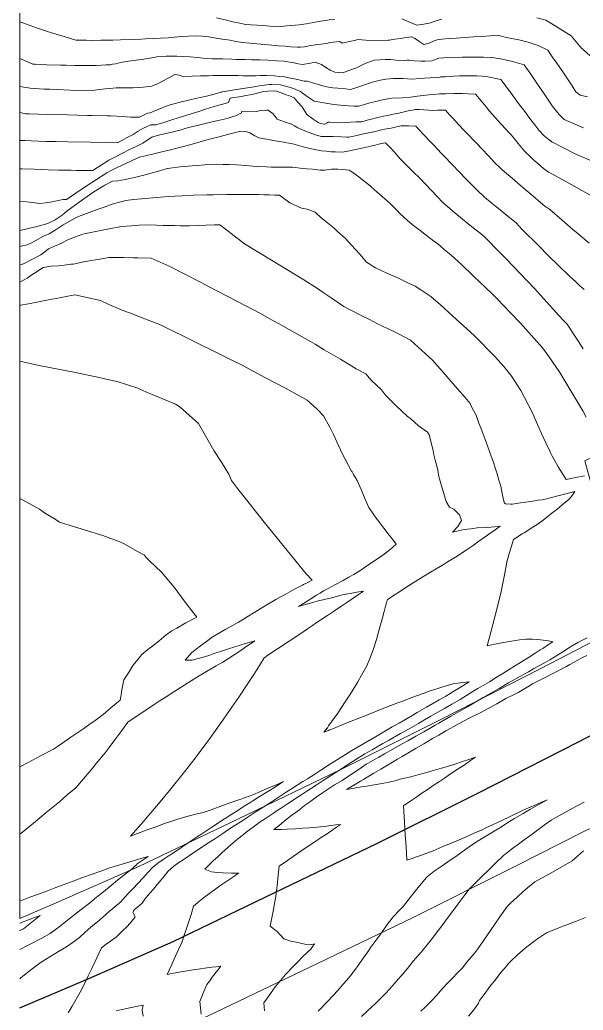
# Model space of a CAD drawing. Header units: inches. Extents: x 11351264 to 11356330, y 6702313 to 6706468.
# Drawn here: x 11351264.4 to 11351538.2, y 6703205.6 to 6703686.7 of the extents above; entities that cross this region are included whole.
import ezdxf

# ---------------------------------------------------------------- set-up
doc = ezdxf.new("R2010")
doc.units = ezdxf.units.IN
doc.header["$MEASUREMENT"] = 0
doc.layers.add('Shumate_Contours_clip1', color=7, linetype='Continuous', lineweight=0)
doc.layers.add('Shumate_Parcels_clip1', color=7, linetype='Continuous', lineweight=0)
doc.layers.add('Shumate_Streets_clip1', color=7, linetype='Continuous')

msp = doc.modelspace()

# ---------------------------------------------------------------- linework, layer by layer
at = {"layer": 'Shumate_Contours_clip1'}
for points, elevation in [([(11351417.46, 6703686.79), (11351414.75, 6703686.62), (11351413.97, 6703686.52), (11351413.07, 6703686.37), (11351410.53, 6703685.98), (11351407.09, 6703685.36), (11351403.65, 6703684.68), (11351400.2, 6703684.2), (11351394.2, 6703683.73), (11351389.63, 6703683.32), (11351382.49, 6703683.88), (11351374.12, 6703684.5), (11351371.34, 6703685.08), (11351368, 6703685.78), (11351364.91, 6703686.5), (11351360.07, 6703687.72)], 1412), ([(11351469.5, 6703687.04), (11351466.76, 6703686.2), (11351463.36, 6703685.05), (11351460.74, 6703684.61), (11351457.36, 6703684.05), (11351453.53, 6703685.7), (11351450.09, 6703687.18)], 1412), ([(11351541.45, 6703669.35), (11351537.22, 6703673.06), (11351532.34, 6703678.93), (11351528.47, 6703681.34), (11351524.61, 6703683.75), (11351520.01, 6703686.47), (11351515.76, 6703687.74)], 1412), ([(11351540.36, 6703649.25), (11351536.69, 6703650.07), (11351534.71, 6703651.78), (11351532.92, 6703654.6), (11351529.04, 6703660.42), (11351525.06, 6703666.19), (11351523.55, 6703668.31), (11351520.97, 6703671.88), (11351516.39, 6703674.25), (11351511.54, 6703675.8), (11351506.93, 6703676.99), (11351500.91, 6703678.18), (11351497.19, 6703679.16), (11351493.14, 6703678.9), (11351488.79, 6703678.58), (11351484.75, 6703678.46), (11351482.61, 6703678.28), (11351480.58, 6703678.18), (11351476.46, 6703677.79), (11351472.95, 6703677.69), (11351469.6, 6703677.31), (11351467.2, 6703676.93), (11351465.81, 6703676.46), (11351463.41, 6703675.31), (11351460.73, 6703674.78), (11351460.24, 6703675.04), (11351458.27, 6703676.31), (11351456.32, 6703677.76), (11351456.14, 6703677.87), (11351454.99, 6703678.5), (11351454.86, 6703678.51), (11351452.21, 6703678.1), (11351449.48, 6703677.66), (11351446.76, 6703677.23), (11351444.02, 6703676.8), (11351443.37, 6703676.8), (11351440.15, 6703676.63), (11351436.59, 6703676.44), (11351434.57, 6703676.61), (11351432.55, 6703676.78), (11351428.73, 6703677.16), (11351427.78, 6703676.83), (11351424.71, 6703676.17), (11351421.16, 6703675.31), (11351419.98, 6703676.14), (11351415.15, 6703675.68), (11351413.69, 6703675.24), (11351409.18, 6703674.65), (11351405.91, 6703674.2), (11351402.8, 6703673.65), (11351400.89, 6703673.34), (11351399.39, 6703673.45), (11351396.1, 6703673.65), (11351393.17, 6703673.86), (11351390.17, 6703674.01), (11351385.35, 6703674.47), (11351379.65, 6703675.01), (11351376.14, 6703675.34), (11351372.74, 6703675.66), (11351369.41, 6703676.21), (11351366.62, 6703676.74), (11351364.01, 6703677.13), (11351360.64, 6703677.7), (11351356.28, 6703678.48), (11351352.99, 6703678.79), (11351349.99, 6703678.97), (11351342.89, 6703678.52), (11351339.61, 6703678.27), (11351336.5, 6703677.98), (11351332.8, 6703677.85), (11351329.16, 6703677.68), (11351325.53, 6703677.49), (11351323.48, 6703677.32), (11351318.27, 6703677.17), (11351313.41, 6703676.96), (11351309.63, 6703676.88), (11351307.15, 6703676.86), (11351303.83, 6703676.83), (11351299.97, 6703676.72), (11351296.75, 6703676.77), (11351291.69, 6703676.88), (11351286.42, 6703678.45), (11351280.51, 6703680.2), (11351278.43, 6703680.86), (11351273.01, 6703682.58), (11351269.48, 6703683.92), (11351265.88, 6703685.26), (11351264.41, 6703685.78)], 1410), ([(11351538.34, 6703634.2), (11351528.93, 6703638.31), (11351526.43, 6703640.94), (11351524.48, 6703643.3), (11351523.2, 6703644.89), (11351520.93, 6703648.3), (11351519.54, 6703650.33), (11351515.76, 6703655.89), (11351512.73, 6703660.32), (11351509.6, 6703664.83), (11351503.85, 6703666.44), (11351498.91, 6703667.51), (11351493.94, 6703668.39), (11351489.85, 6703668.59), (11351486.06, 6703668.62), (11351480.98, 6703668.53), (11351479.48, 6703668.51), (11351474.98, 6703668.41), (11351470.58, 6703668.21), (11351468.06, 6703668.01), (11351464.66, 6703666.71), (11351461.46, 6703666.59), (11351459.34, 6703666.63), (11351456.29, 6703666.7), (11351453.79, 6703667.06), (11351452.71, 6703667.05), (11351451.14, 6703666.89), (11351447.12, 6703667.13), (11351444.8, 6703667.39), (11351442.19, 6703667.42), (11351439.44, 6703667.22), (11351436.62, 6703667.05), (11351432.19, 6703665.51), (11351427.99, 6703663.41), (11351425.62, 6703662.54), (11351421.33, 6703661.02), (11351417.45, 6703661.34), (11351415.27, 6703662.19), (11351413.09, 6703663.54), (11351410.99, 6703664.94), (11351407.89, 6703666.07), (11351404.95, 6703665.49), (11351402.71, 6703665.11), (11351401.8, 6703665.04), (11351399.75, 6703665.28), (11351397.68, 6703665.73), (11351393.69, 6703666.49), (11351392.71, 6703666.57), (11351389.15, 6703666.85), (11351385.04, 6703667.08), (11351381, 6703667.22), (11351376.98, 6703667.34), (11351374.01, 6703667.37), (11351369.81, 6703667.5), (11351367.48, 6703667.58), (11351362.85, 6703667.68), (11351357.85, 6703667.83), (11351354.84, 6703667.96), (11351350.55, 6703668.44), (11351347.19, 6703668.74), (11351343.74, 6703668.91), (11351340.7, 6703668.99), (11351337.86, 6703669.1), (11351335.6, 6703669.11), (11351331.03, 6703668.75), (11351328.58, 6703668.31), (11351324.73, 6703667.62), (11351321.04, 6703667.08), (11351317.31, 6703666.66), (11351313.4, 6703665.89), (11351311.08, 6703665.4), (11351309.47, 6703665.11), (11351308.41, 6703664.9), (11351306.28, 6703664.8), (11351304.14, 6703664.7), (11351301.57, 6703664.59), (11351297.96, 6703664.48), (11351293.2, 6703664.53), (11351291.13, 6703664.55), (11351287.02, 6703664.63), (11351284.31, 6703664.67), (11351277.51, 6703664.88), (11351271.8, 6703665.17), (11351270.75, 6703665.23), (11351270.36, 6703665.29), (11351264.41, 6703667.95)], 1408), ([(11351544.86, 6703617.14), (11351534.31, 6703621.56), (11351523.03, 6703627.43), (11351522.63, 6703627.7), (11351522.33, 6703627.92), (11351521.62, 6703628.43), (11351519.23, 6703630.39), (11351516.7, 6703633.16), (11351514.66, 6703635.75), (11351513.37, 6703637.33), (11351511.74, 6703639.38), (11351509.85, 6703642.17), (11351507.35, 6703645.37), (11351505.5, 6703647.76), (11351503.63, 6703650.37), (11351501.47, 6703653.34), (11351499.8, 6703655.62), (11351498.24, 6703657.78), (11351491.92, 6703659.06), (11351489.16, 6703659.32), (11351486.48, 6703659.45), (11351483.72, 6703659.52), (11351481.07, 6703659.54), (11351478.13, 6703659.46), (11351475.18, 6703659.33), (11351471.21, 6703659.07), (11351468.94, 6703658.96), (11351468.49, 6703658.85), (11351466.66, 6703658.76), (11351461.13, 6703658.32), (11351458.52, 6703658.14), (11351455.15, 6703657.91), (11351450.56, 6703658.14), (11351445.85, 6703658.27), (11351442.33, 6703657.88), (11351439.73, 6703657.42), (11351436.35, 6703656.54), (11351432.88, 6703655.45), (11351428.62, 6703654.01), (11351425.2, 6703652.89), (11351422.68, 6703653.12), (11351419.06, 6703653.47), (11351416.5, 6703653.73), (11351413.44, 6703654.08), (11351409.49, 6703655.27), (11351406.21, 6703656.18), (11351404.15, 6703656.87), (11351402.69, 6703656.93), (11351398.66, 6703657.79), (11351397.71, 6703658.01), (11351395.2, 6703658.52), (11351393.11, 6703658.93), (11351390.77, 6703659.18), (11351387.96, 6703659.49), (11351384.45, 6703659.65), (11351381.28, 6703659.6), (11351379.08, 6703659.57), (11351376.88, 6703659.55), (11351372.73, 6703659.57), (11351370.55, 6703659.58), (11351365.05, 6703659.65), (11351362.48, 6703659.67), (11351360.37, 6703659.65), (11351360.22, 6703659.63), (11351358.26, 6703659.6), (11351356.16, 6703659.57), (11351352.16, 6703659.45), (11351348.18, 6703659.25), (11351344.21, 6703658.96), (11351341.93, 6703659.74), (11351339.9, 6703660.18), (11351339.37, 6703660.05), (11351336.79, 6703658.53), (11351334.03, 6703657.09), (11351331.27, 6703655.67), (11351328.56, 6703654.46), (11351324.4, 6703653.96), (11351319.58, 6703653.64), (11351315.79, 6703653.64), (11351311.2, 6703653.58), (11351308.2, 6703653.34), (11351305.97, 6703653.19), (11351302.05, 6703652.61), (11351299.56, 6703652.36), (11351288.8, 6703652.54), (11351282.76, 6703652.77), (11351278.98, 6703652.97), (11351276.06, 6703653.09), (11351269.38, 6703653.5), (11351264.41, 6703654.28)], 1406), ([(11351544.21, 6703600.09), (11351532.65, 6703606.5), (11351523.29, 6703611.73), (11351521.4, 6703612.74), (11351519.01, 6703614.53), (11351516.19, 6703616.85), (11351514.26, 6703618.56), (11351512.58, 6703620.12), (11351510.09, 6703622.5), (11351509.01, 6703623.67), (11351506.55, 6703626.58), (11351504.85, 6703628.87), (11351503.3, 6703630.85), (11351502.17, 6703632.01), (11351500.71, 6703633.55), (11351498.29, 6703636.04), (11351496.86, 6703637.61), (11351495.45, 6703639.18), (11351492.71, 6703642.32), (11351491.01, 6703644.36), (11351488.61, 6703647.41), (11351485.83, 6703650.51), (11351482.26, 6703650.76), (11351479.62, 6703650.87), (11351475.3, 6703650.84), (11351471.24, 6703650.79), (11351468.33, 6703650.7), (11351465.66, 6703650.49), (11351463.21, 6703650.25), (11351458.99, 6703649.73), (11351457.55, 6703649.67), (11351454.35, 6703649.06), (11351450.27, 6703648.88), (11351445.21, 6703648.59), (11351440.62, 6703647.86), (11351437.47, 6703646.97), (11351434.59, 6703646.31), (11351431.53, 6703645.41), (11351429.07, 6703644.75), (11351426.73, 6703644.81), (11351424.13, 6703644.9), (11351420.3, 6703645.21), (11351417.05, 6703645.63), (11351411.25, 6703646.52), (11351409.4, 6703646.78), (11351407.5, 6703647.26), (11351404.01, 6703649.49), (11351401.6, 6703651.25), (11351400.81, 6703651.87), (11351397.48, 6703653.37), (11351394.16, 6703654.36), (11351391.12, 6703655.18), (11351386.95, 6703655.36), (11351385.82, 6703655.28), (11351382.06, 6703654.79), (11351379.89, 6703654.5), (11351378.35, 6703654.17), (11351376.08, 6703653.76), (11351372.95, 6703653.3), (11351369.81, 6703652.82), (11351364.85, 6703652.05), (11351362.64, 6703651.69), (11351362.59, 6703651.63), (11351362.22, 6703651.52), (11351360.66, 6703650.99), (11351357.58, 6703650.26), (11351354.49, 6703649.53), (11351350.46, 6703648.61), (11351346.42, 6703647.72), (11351342.4, 6703646.73), (11351337.44, 6703645.46), (11351335.07, 6703644.52), (11351333.2, 6703643.79), (11351330.32, 6703642.64), (11351327.8, 6703641.48), (11351326.5, 6703641.32), (11351322.59, 6703639.36), (11351318.37, 6703639.46), (11351314.48, 6703639.7), (11351308.42, 6703640.01), (11351307.04, 6703640.06), (11351299.51, 6703640.2), (11351297.29, 6703640.24), (11351287.53, 6703640.47), (11351277.78, 6703640.74), (11351269.04, 6703641.03), (11351267.94, 6703641.06), (11351267.3, 6703641.09), (11351265.18, 6703641.49), (11351264.41, 6703641.6)], 1404), ([(11351541.08, 6703578.21), (11351535.71, 6703582.74), (11351533.23, 6703584.88), (11351527.98, 6703589.29), (11351522, 6703594.53), (11351519.57, 6703596.09), (11351517.49, 6703597.98), (11351513.82, 6703601.13), (11351511.77, 6703602.86), (11351510.04, 6703604.33), (11351506.27, 6703607.53), (11351503.63, 6703609.7), (11351499.93, 6703612.84), (11351498.72, 6703613.93), (11351497.82, 6703614.74), (11351495.17, 6703617.43), (11351492.31, 6703620.52), (11351488.89, 6703624.05), (11351486.31, 6703626.7), (11351481.31, 6703631.88), (11351479.69, 6703633.6), (11351476.28, 6703637.31), (11351474.66, 6703639.07), (11351473.32, 6703640.58), (11351471.33, 6703642.8), (11351467.5, 6703642.81), (11351465.37, 6703642.72), (11351463.1, 6703642.83), (11351460.76, 6703643.02), (11351458.51, 6703643.11), (11351456.51, 6703643.06), (11351456.11, 6703643), (11351453.89, 6703642.66), (11351451.23, 6703642.08), (11351448.57, 6703641.42), (11351445.91, 6703640.82), (11351443.27, 6703640.27), (11351441.16, 6703639.83), (11351437.15, 6703638.98), (11351435.92, 6703638.63), (11351434.39, 6703638.23), (11351430.57, 6703637.19), (11351427.66, 6703637.15), (11351425.11, 6703637.03), (11351423.12, 6703636.89), (11351418.95, 6703636.59), (11351415.01, 6703637.01), (11351414.25, 6703637.05), (11351413.9, 6703636.87), (11351413.74, 6703636.66), (11351412.74, 6703636.05), (11351412.35, 6703636.01), (11351410.59, 6703636.28), (11351409.38, 6703636.83), (11351407.05, 6703638.46), (11351403.98, 6703640.75), (11351401.72, 6703644.46), (11351399.39, 6703646.86), (11351397.71, 6703648.8), (11351396.6, 6703649.33), (11351395.44, 6703649.8), (11351393.45, 6703650.48), (11351391.47, 6703651.19), (11351389.14, 6703652.05), (11351387.67, 6703652.26), (11351385.01, 6703652.12), (11351382.85, 6703651.81), (11351378.69, 6703650.74), (11351376.33, 6703650.27), (11351374.34, 6703649.87), (11351372.19, 6703649.44), (11351367.45, 6703648.88), (11351366.69, 6703648.57), (11351365.78, 6703646.52), (11351363.07, 6703645.74), (11351361.14, 6703645.17), (11351358.89, 6703644.52), (11351354.71, 6703643.29), (11351351.46, 6703642.24), (11351348.22, 6703641.2), (11351345.6, 6703640.41), (11351342.99, 6703639.62), (11351338.83, 6703638.27), (11351334.36, 6703636.78), (11351330.57, 6703635.62), (11351328.09, 6703635.76), (11351324.46, 6703634.02), (11351321.91, 6703632.64), (11351319.47, 6703631.02), (11351316.31, 6703629.33), (11351313.93, 6703628.02), (11351311.95, 6703626.93), (11351308.09, 6703627.17), (11351298.83, 6703627.27), (11351287.79, 6703627.4), (11351282.02, 6703627.54), (11351277.29, 6703627.63), (11351270.07, 6703627.9), (11351266.8, 6703628.01), (11351264.41, 6703628.07)], 1402), ([(11351538.63, 6703555.72), (11351536.4, 6703557.7), (11351534.71, 6703559.33), (11351531.4, 6703562.36), (11351526.39, 6703567.13), (11351521.37, 6703571.99), (11351516.52, 6703577), (11351508.64, 6703584.86), (11351505.59, 6703588.02), (11351501.82, 6703591.22), (11351497.85, 6703594.34), (11351495.67, 6703596.1), (11351493.97, 6703597.49), (11351490.31, 6703600.52), (11351490.15, 6703600.67), (11351490.07, 6703600.74), (11351489.95, 6703600.85), (11351486.98, 6703603.62), (11351483.96, 6703606.63), (11351481.02, 6703609.69), (11351478.09, 6703612.76), (11351474.4, 6703616.51), (11351470.88, 6703620.22), (11351469.22, 6703621.96), (11351465.77, 6703625.58), (11351464, 6703627.4), (11351460.64, 6703630.92), (11351458.5, 6703633.22), (11351456.83, 6703635.08), (11351453.29, 6703635.2), (11351449.84, 6703635.14), (11351447.51, 6703634.66), (11351444.86, 6703634.12), (11351442.62, 6703633.69), (11351439.52, 6703633.07), (11351437.26, 6703632.5), (11351433.09, 6703631.6), (11351431.42, 6703631.24), (11351428.94, 6703630.66), (11351425.88, 6703629.99), (11351424.32, 6703629.75), (11351423.38, 6703629.62), (11351420.75, 6703629.84), (11351416.65, 6703629.94), (11351413.3, 6703630.01), (11351410.93, 6703629.98), (11351408.16, 6703630.8), (11351404, 6703632.35), (11351399.54, 6703634.17), (11351397.9, 6703635.2), (11351396.49, 6703635.96), (11351393.09, 6703637.16), (11351389.56, 6703638.47), (11351387.52, 6703641.02), (11351385.05, 6703642.79), (11351384.45, 6703642.87), (11351381.59, 6703642.69), (11351379.29, 6703642.1), (11351376.06, 6703642.27), (11351373.31, 6703642.01), (11351372.21, 6703642.11), (11351372.13, 6703641.57), (11351369.65, 6703640.22), (11351367.7, 6703639.6), (11351365.23, 6703638.82), (11351360.84, 6703637.87), (11351355.07, 6703636.52), (11351351.19, 6703635.6), (11351347.84, 6703634.69), (11351345.31, 6703633.99), (11351342.78, 6703633.3), (11351338.96, 6703632.27), (11351335.61, 6703631.55), (11351333.18, 6703630.95), (11351331.12, 6703630.46), (11351328.57, 6703629.74), (11351326.26, 6703628.25), (11351324.15, 6703626.83), (11351320.9, 6703625.23), (11351317.43, 6703623.47), (11351314.27, 6703621.92), (11351310.89, 6703620.18), (11351307.71, 6703618.52), (11351302.71, 6703615.31), (11351299.88, 6703613.42), (11351291.57, 6703613.57), (11351289.38, 6703613.61), (11351283.28, 6703613.73), (11351278.26, 6703613.87), (11351275.04, 6703613.95), (11351271.33, 6703614.08), (11351265.6, 6703614.24), (11351264.41, 6703614.29)], 1400), ([(11351538.25, 6703526.85), (11351535.94, 6703530.41), (11351533.08, 6703534.81), (11351531.77, 6703536.88), (11351530.5, 6703538.88), (11351528.9, 6703540.46), (11351526.28, 6703543.28), (11351523.82, 6703545.93), (11351522.01, 6703547.99), (11351514.59, 6703556.09), (11351510.98, 6703559.97), (11351500.95, 6703570.37), (11351498.21, 6703573.21), (11351490.09, 6703581.42), (11351488.08, 6703583.13), (11351486.24, 6703584.59), (11351482.39, 6703587.63), (11351475.92, 6703592.87), (11351470.07, 6703598.02), (11351467.32, 6703600.89), (11351464.42, 6703603.98), (11351461.62, 6703606.85), (11351458.93, 6703609.61), (11351455.23, 6703613.21), (11351451.25, 6703617.17), (11351449.06, 6703619.4), (11351447.63, 6703621.04), (11351444.82, 6703624.34), (11351442.16, 6703626.9), (11351441.15, 6703626.81), (11351439.6, 6703626.44), (11351439.38, 6703626.39), (11351437.16, 6703625.87), (11351434.78, 6703625.32), (11351433.8, 6703625.07), (11351430.64, 6703624.33), (11351428.39, 6703623.82), (11351426.13, 6703623.33), (11351423.85, 6703622.93), (11351421.02, 6703622.47), (11351417.73, 6703622.54), (11351415.61, 6703622.61), (11351413.28, 6703622.84), (11351411.02, 6703623.03), (11351407.01, 6703623.84), (11351403.29, 6703624.67), (11351399.86, 6703625.64), (11351397.68, 6703626.28), (11351390.85, 6703627.54), (11351388.51, 6703627.97), (11351385.25, 6703628.54), (11351380.59, 6703629.38), (11351378.7, 6703630.41), (11351376.23, 6703631.73), (11351374.32, 6703632.47), (11351371.82, 6703632.63), (11351367.33, 6703631.45), (11351364.28, 6703630.63), (11351361.23, 6703629.84), (11351357.23, 6703628.84), (11351354.86, 6703628.19), (11351347.11, 6703626.03), (11351343.32, 6703624.98), (11351337.73, 6703623.47), (11351334.04, 6703622.69), (11351329.55, 6703621.58), (11351325.46, 6703620.6), (11351322.4, 6703619.91), (11351317.98, 6703617.89), (11351314.52, 6703616.24), (11351311.08, 6703614.57), (11351309.2, 6703613.66), (11351306.68, 6703612.41), (11351304.37, 6703610.92), (11351301.68, 6703609.19), (11351296.65, 6703605.82), (11351291.61, 6703602.43), (11351287.1, 6703599.38), (11351285.54, 6703599.41), (11351283.13, 6703598.89), (11351280.11, 6703598.35), (11351277.08, 6703597.84), (11351273.99, 6703597.43), (11351270.77, 6703597.9), (11351267.85, 6703598.27), (11351264.41, 6703598.59)], 1398), ([(11351539.75, 6703493.66), (11351537.98, 6703496.7), (11351535.22, 6703501.58), (11351531.33, 6703508.07), (11351526.85, 6703515.39), (11351523.05, 6703521), (11351521.46, 6703523.13), (11351518.4, 6703527.28), (11351510.36, 6703536.36), (11351507.7, 6703539.36), (11351502.68, 6703544.59), (11351496.55, 6703551), (11351493.81, 6703553.74), (11351484.97, 6703562.23), (11351479.13, 6703567.87), (11351473.84, 6703572.55), (11351471.68, 6703574.23), (11351467.51, 6703577.86), (11351465.5, 6703579.32), (11351461.3, 6703582.56), (11351458.93, 6703584.32), (11351455.11, 6703587.3), (11351452.68, 6703589.39), (11351449.25, 6703592.52), (11351447.66, 6703594.24), (11351444.96, 6703597), (11351442.89, 6703598.83), (11351440.77, 6703600.72), (11351439.12, 6703602.14), (11351436.98, 6703603.98), (11351434.88, 6703605.84), (11351433.1, 6703607.32), (11351430.94, 6703609.03), (11351429.12, 6703610.36), (11351426.27, 6703612.49), (11351424.42, 6703613.72), (11351421.3, 6703614.04), (11351419, 6703614.1), (11351415.89, 6703614.13), (11351412.51, 6703613.73), (11351410.46, 6703613.63), (11351406.59, 6703614.09), (11351403.97, 6703614.26), (11351401.94, 6703614.49), (11351397.02, 6703615.15), (11351392.85, 6703615.11), (11351390.55, 6703615.11), (11351386.54, 6703615.13), (11351384.23, 6703615.21), (11351379.41, 6703615.5), (11351374.29, 6703615.91), (11351369.74, 6703616.19), (11351366.13, 6703616.35), (11351363.07, 6703616.48), (11351360.09, 6703616.6), (11351357.31, 6703616.42), (11351354.16, 6703616.27), (11351350.72, 6703616), (11351348.24, 6703615.8), (11351346.2, 6703615.6), (11351342.33, 6703615.25), (11351337.36, 6703614.69), (11351336.47, 6703614.45), (11351336.27, 6703614.4), (11351335.62, 6703614.23), (11351331.24, 6703612.97), (11351328.78, 6703612.31), (11351326.02, 6703611.58), (11351320.81, 6703610.29), (11351315.61, 6703609.07), (11351311.99, 6703608.55), (11351309.44, 6703608.24), (11351305.68, 6703606.44), (11351300.47, 6703603.06), (11351295.61, 6703599.67), (11351293.3, 6703598.07), (11351289.63, 6703595.54), (11351287.23, 6703593.74), (11351284.92, 6703591.86), (11351281.53, 6703589.61), (11351278.1, 6703587.69), (11351273.4, 6703586.44), (11351268.69, 6703585.27), (11351264.41, 6703584.28)], 1396), ([(11351538.84, 6703465.23), (11351533.79, 6703464.11), (11351529.97, 6703463.31), (11351528.03, 6703466.45), (11351526.11, 6703469.61), (11351524.26, 6703472.8), (11351523.07, 6703475.03), (11351522.53, 6703476.08), (11351522.25, 6703476.9), (11351520.02, 6703481.24), (11351517.76, 6703486.09), (11351513.2, 6703496.37), (11351509.68, 6703503.26), (11351507.98, 6703506.54), (11351504.95, 6703511.09), (11351503.13, 6703514.03), (11351499.66, 6703518.3), (11351495.63, 6703522.82), (11351485.32, 6703533.35), (11351474.86, 6703542.78), (11351468.81, 6703548.26), (11351464.26, 6703552.32), (11351459.33, 6703555.57), (11351456.56, 6703557.24), (11351453.97, 6703558.46), (11351448.4, 6703561.21), (11351442.87, 6703563.65), (11351440.12, 6703564.93), (11351437.21, 6703566.24), (11351432.95, 6703568.95), (11351431.26, 6703570.84), (11351429.78, 6703572.63), (11351427.42, 6703575.23), (11351422.47, 6703580.68), (11351418.89, 6703583.86), (11351417.16, 6703585.41), (11351413.89, 6703588.06), (11351410.96, 6703590.5), (11351407.92, 6703593.2), (11351404.02, 6703594.73), (11351401.39, 6703595.25), (11351395.67, 6703597.78), (11351390.62, 6703601.45), (11351388.24, 6703601.52), (11351385.6, 6703601.61), (11351383, 6703601.7), (11351380.51, 6703601.77), (11351377.91, 6703601.85), (11351372.75, 6703601.79), (11351369.09, 6703601.76), (11351364.89, 6703601.76), (11351358.58, 6703601.61), (11351355.26, 6703601.66), (11351348.6, 6703601.49), (11351343.4, 6703601.27), (11351336.49, 6703600.89), (11351330.93, 6703600.46), (11351325.37, 6703599.95), (11351319.81, 6703599.36), (11351315.83, 6703598.88), (11351314.35, 6703598.51), (11351313.45, 6703598.32), (11351309.36, 6703597.07), (11351305.95, 6703595.92), (11351302.43, 6703594.74), (11351298.08, 6703593.14), (11351292.92, 6703591.08), (11351291.33, 6703590.41), (11351288.43, 6703588.8), (11351285.44, 6703587.08), (11351282.14, 6703584.81), (11351278.73, 6703582.65), (11351275.95, 6703581.62), (11351271.88, 6703579.26), (11351270.02, 6703578.32), (11351267.97, 6703577.46), (11351265.65, 6703576.86), (11351264.41, 6703576.64)], 1394), ([(11351352.52, 6703203.58), (11351351.95, 6703209.75), (11351353.84, 6703214.59), (11351355.39, 6703218.02), (11351356.75, 6703219.89), (11351357.97, 6703221.52), (11351360.44, 6703224.77), (11351362.08, 6703226.88), (11351359.9, 6703226.68), (11351357.82, 6703226.42), (11351354.38, 6703226), (11351352.27, 6703225.71), (11351348.71, 6703225.21), (11351342.77, 6703224.14), (11351338.24, 6703223.3), (11351336.07, 6703222.87), (11351337.03, 6703224.94), (11351338.29, 6703227.7), (11351339.32, 6703229.96), (11351341.59, 6703235.01), (11351343.08, 6703238.49), (11351344.16, 6703241.49), (11351345.48, 6703245.32), (11351346.96, 6703249.63), (11351347.69, 6703252.03), (11351348.82, 6703256.13), (11351350.96, 6703257.88), (11351352.15, 6703258.8), (11351354.86, 6703260.95), (11351357.24, 6703262.77), (11351359.65, 6703264.59), (11351362.06, 6703266.26), (11351364.49, 6703267.94), (11351366.96, 6703269.61), (11351368.85, 6703270.87), (11351369.25, 6703271.15), (11351370.83, 6703272.19), (11351368.96, 6703272.08), (11351367.34, 6703272.13), (11351363.32, 6703272.22), (11351360.46, 6703272.48), (11351357.65, 6703272.84), (11351354.38, 6703274.03), (11351356.19, 6703275.86), (11351358.46, 6703278.1), (11351360.78, 6703280.25), (11351362.48, 6703281.85), (11351364.23, 6703283.44), (11351366.91, 6703285.86), (11351370.2, 6703288.61), (11351372.9, 6703290.79), (11351374.67, 6703292.24), (11351377.75, 6703294.5), (11351380.81, 6703296.71), (11351384.26, 6703299.01), (11351387.66, 6703301.26), (11351388.56, 6703301.85), (11351391.12, 6703303.55), (11351394.55, 6703305.8), (11351396.24, 6703306.91), (11351397.98, 6703308.06), (11351401.41, 6703310.31), (11351403.97, 6703311.97), (11351408.45, 6703314.89), (11351411.91, 6703317.15), (11351415.37, 6703319.4), (11351419.43, 6703322.02), (11351423.27, 6703324.5), (11351426.02, 6703326.28), (11351429.52, 6703328.53), (11351432.09, 6703330.04), (11351435.63, 6703332.12), (11351438.94, 6703334.04), (11351440.89, 6703335.13), (11351443.57, 6703336.63), (11351449.38, 6703339.9), (11351453.62, 6703342.31), (11351458.12, 6703344.86), (11351461.13, 6703346.59), (11351464.19, 6703348.36), (11351467.53, 6703350.28), (11351470.8, 6703352.16), (11351474.39, 6703354.23), (11351478.42, 6703356.57), (11351483.3, 6703359.54), (11351485.14, 6703360.64), (11351487.09, 6703361.84), (11351492.63, 6703365.16), (11351495.91, 6703367.16), (11351499.1, 6703369.12), (11351502.81, 6703371.41), (11351504.84, 6703372.61), (11351508.22, 6703374.72), (11351511.6, 6703376.85), (11351514.96, 6703379), (11351517.37, 6703380.58), (11351518.04, 6703380.98), (11351518.58, 6703381.29), (11351521.44, 6703383.22), (11351523.45, 6703384.58), (11351521.32, 6703384.92), (11351517.45, 6703385.46), (11351513.59, 6703385.74), (11351510.34, 6703385.86), (11351507.33, 6703385.42), (11351502.39, 6703384.68), (11351497.55, 6703383.82), (11351491.48, 6703382.5), (11351493.32, 6703389.27), (11351495.08, 6703395.94), (11351497.24, 6703404.2), (11351498.31, 6703408.96), (11351498.83, 6703411.37), (11351499.86, 6703416.23), (11351500.81, 6703421.27), (11351501.19, 6703423.37), (11351502.38, 6703427.92), (11351503.28, 6703430.57), (11351504.42, 6703434.19), (11351508.65, 6703436.93), (11351509.56, 6703437.49), (11351513.77, 6703440.24), (11351516.28, 6703441.91), (11351518.75, 6703443.6), (11351520.55, 6703445.01), (11351523.57, 6703447.49), (11351525.35, 6703448.86), (11351528.06, 6703451), (11351531.47, 6703453.86), (11351532.84, 6703455.55), (11351534.2, 6703457.49), (11351529.77, 6703456.36), (11351525.93, 6703455.41), (11351522.79, 6703454.58), (11351520.5, 6703453.98), (11351518.24, 6703453.46), (11351516.39, 6703453.36), (11351512.85, 6703452.71), (11351510.27, 6703452.34), (11351507.82, 6703451.99), (11351503.87, 6703451.4), (11351502.92, 6703451.41), (11351500.45, 6703451.55), (11351499.87, 6703452.16), (11351499.06, 6703455.76), (11351498.13, 6703460.14), (11351497.24, 6703463.01), (11351496.19, 6703466.64), (11351495.46, 6703469.12), (11351494.69, 6703471.59), (11351490.56, 6703482.86), (11351488.53, 6703488.52), (11351487.56, 6703490.71), (11351486.15, 6703494.6), (11351484.32, 6703498.1), (11351483.26, 6703500.32), (11351480.79, 6703503.16), (11351477.21, 6703507.42), (11351473, 6703512.23), (11351471.09, 6703514.47), (11351465.04, 6703521.32), (11351454.22, 6703531.11), (11351448.72, 6703533.93), (11351446.19, 6703535.33), (11351443.41, 6703536.64), (11351437.99, 6703539.13), (11351434.43, 6703541.04), (11351429.96, 6703543.23), (11351421.96, 6703547.4), (11351415.76, 6703551.63), (11351411.39, 6703554.62), (11351409.14, 6703556.18), (11351402.52, 6703560.35), (11351386.8, 6703570.01), (11351373.55, 6703577.9), (11351367.18, 6703582.88), (11351363.64, 6703585.57), (11351361.68, 6703587.17), (11351359.1, 6703587.04), (11351355.04, 6703586.89), (11351351.75, 6703586.77), (11351346.93, 6703586.63), (11351342.57, 6703586.67), (11351339.53, 6703586.7), (11351337.26, 6703586.75), (11351334.11, 6703586.85), (11351330.79, 6703586.96), (11351325.86, 6703587.14), (11351322.5, 6703586.89), (11351318.73, 6703586.61), (11351316.09, 6703586.4), (11351312.96, 6703586.12), (11351308.71, 6703585.32), (11351304.46, 6703584.45), (11351301.41, 6703583.82), (11351298.19, 6703583.18), (11351295.71, 6703582.65), (11351294.62, 6703582.48), (11351291.03, 6703581.18), (11351288.05, 6703580.04), (11351284.33, 6703578.1), (11351281.34, 6703576.77), (11351278.38, 6703575.5), (11351276.52, 6703573.97), (11351274.66, 6703572.52), (11351270.56, 6703570.4), (11351266.23, 6703568.22), (11351264.41, 6703567.7)], 1392), ([(11351287.93, 6703204.21), (11351289.9, 6703207.54), (11351291.84, 6703210.88), (11351293.74, 6703214.26), (11351295.78, 6703218.33), (11351297.69, 6703222.18), (11351299.27, 6703225.51), (11351301.85, 6703230.93), (11351303.01, 6703233.49), (11351304.08, 6703235.87), (11351306.4, 6703237.55), (11351308.53, 6703239.1), (11351311.2, 6703241.11), (11351312.7, 6703242.52), (11351314.34, 6703244.06), (11351316.28, 6703245.95), (11351318.19, 6703248.06), (11351320.51, 6703250.95), (11351319.4, 6703253.1), (11351320.03, 6703254.35), (11351322.75, 6703256.55), (11351323.81, 6703257.62), (11351325.12, 6703259.43), (11351327.67, 6703262.46), (11351329.36, 6703264.29), (11351331.21, 6703266.56), (11351333.05, 6703268.84), (11351335.31, 6703271.68), (11351336.55, 6703273.09), (11351339.26, 6703275.6), (11351341.77, 6703277.27), (11351343.86, 6703278.65), (11351344.83, 6703279.3), (11351348.54, 6703281.77), (11351350.75, 6703283.23), (11351352.95, 6703284.7), (11351356.66, 6703287.17), (11351359.24, 6703288.88), (11351363.08, 6703291.45), (11351365.42, 6703293), (11351368.64, 6703295.12), (11351372.25, 6703297.44), (11351374.98, 6703299.19), (11351378.8, 6703301.69), (11351382.67, 6703304.22), (11351386.53, 6703306.69), (11351390.44, 6703309.19), (11351393.42, 6703311.13), (11351396.88, 6703313.36), (11351402.03, 6703316.63), (11351404.19, 6703318.02), (11351405.94, 6703319.12), (11351407.76, 6703320.3), (11351411.25, 6703322.53), (11351414.93, 6703324.87), (11351417.57, 6703326.54), (11351421.49, 6703329.03), (11351425.78, 6703331.72), (11351431.91, 6703335.3), (11351438.04, 6703338.87), (11351445.41, 6703343.14), (11351448.8, 6703345.06), (11351451.62, 6703346.67), (11351454.61, 6703348.4), (11351457.6, 6703350.13), (11351462.05, 6703352.72), (11351465.17, 6703354.53), (11351468.3, 6703356.35), (11351471.42, 6703358.16), (11351473.5, 6703359.37), (11351474.85, 6703360.16), (11351478.18, 6703362.22), (11351482.82, 6703365.11), (11351478.64, 6703364.58), (11351475.64, 6703364.19), (11351471.66, 6703363.06), (11351468.11, 6703361.98), (11351463.93, 6703360.64), (11351461.01, 6703359.64), (11351457.78, 6703358.49), (11351454.51, 6703357.23), (11351451.34, 6703356.08), (11351448.12, 6703354.91), (11351443.5, 6703353.08), (11351439.75, 6703351.61), (11351434.13, 6703349.39), (11351431.37, 6703348.29), (11351423, 6703344.95), (11351416.06, 6703342.15), (11351414.86, 6703341.68), (11351414.43, 6703341.5), (11351412.25, 6703340.61), (11351413.89, 6703342.75), (11351414.52, 6703343.75), (11351418.96, 6703349.88), (11351422.51, 6703355.37), (11351423.89, 6703357.35), (11351425.92, 6703360.62), (11351428.62, 6703365), (11351430.44, 6703368.39), (11351433.07, 6703372.89), (11351434.47, 6703376.39), (11351436.1, 6703380.67), (11351437.7, 6703385.72), (11351439.08, 6703390.57), (11351440.68, 6703396.19), (11351441.48, 6703399.17), (11351442.19, 6703401.83), (11351443.09, 6703405.13), (11351446.79, 6703407.54), (11351449.4, 6703409.2), (11351452.47, 6703411.18), (11351458.21, 6703414.81), (11351464, 6703418.43), (11351466.72, 6703420.02), (11351469.86, 6703421.81), (11351471.77, 6703422.99), (11351476.17, 6703425.72), (11351481.82, 6703429.29), (11351484.79, 6703431.38), (11351487.56, 6703433.34), (11351491.75, 6703436.32), (11351495.38, 6703438.92), (11351497.84, 6703440.69), (11351495.19, 6703440.35), (11351491.71, 6703440.02), (11351490.15, 6703440.14), (11351486.75, 6703439.86), (11351483.55, 6703439.47), (11351480.42, 6703439.03), (11351477.5, 6703438.47), (11351474.78, 6703437.8), (11351474.73, 6703437.79), (11351474.69, 6703437.77), (11351474.72, 6703437.81), (11351474.73, 6703437.82), (11351477.28, 6703440.48), (11351479.07, 6703443.42), (11351478.07, 6703446.14), (11351475.32, 6703448.89), (11351473.22, 6703449.89), (11351471.71, 6703452.71), (11351470.31, 6703457.13), (11351469.25, 6703460.81), (11351467.97, 6703465.5), (11351467.53, 6703468.14), (11351466.92, 6703470.55), (11351466.36, 6703472.73), (11351465.7, 6703475.34), (11351465.25, 6703477.35), (11351464.13, 6703481.96), (11351463.34, 6703485.04), (11351462.54, 6703486.43), (11351458.19, 6703489.43), (11351454.4, 6703492.81), (11351452.68, 6703494.1), (11351447.37, 6703499.24), (11351442.09, 6703504.43), (11351440.22, 6703506.95), (11351435.25, 6703511.59), (11351432.52, 6703514.65), (11351427.83, 6703517.2), (11351420.31, 6703521.92), (11351412.26, 6703526.45), (11351408.02, 6703529.15), (11351405.72, 6703530.44), (11351401.37, 6703532.9), (11351390.11, 6703539.13), (11351385.61, 6703541.63), (11351381.4, 6703543.97), (11351369.84, 6703550.05), (11351356.1, 6703557.13), (11351354.06, 6703558.24), (11351352.25, 6703559.2), (11351337.08, 6703567.09), (11351328.23, 6703570.96), (11351321.83, 6703571.04), (11351319.56, 6703571.06), (11351314.74, 6703571.17), (11351310.95, 6703571.19), (11351307.61, 6703571.22), (11351303.35, 6703570.48), (11351299.08, 6703569.72), (11351294.79, 6703568.93), (11351291.1, 6703568.22), (11351290.42, 6703568.07), (11351290.21, 6703568.03), (11351289.21, 6703567.92), (11351285.96, 6703567.48), (11351283.17, 6703567.24), (11351279.66, 6703567.09), (11351275.8, 6703566.39), (11351271.57, 6703563.6), (11351269.8, 6703562.41), (11351267.91, 6703561.12), (11351264.41, 6703559.29)], 1390), ([(11351264.41, 6703220.84), (11351265.14, 6703221.45), (11351267.37, 6703223.26), (11351269.01, 6703224.51), (11351271.02, 6703226.1), (11351274.77, 6703228.85), (11351278.96, 6703231.52), (11351281.18, 6703232.83), (11351283.27, 6703234.09), (11351287.11, 6703236.29), (11351291.48, 6703239.36), (11351293.46, 6703240.82), (11351296.13, 6703243.48), (11351298.92, 6703245.81), (11351303.08, 6703249.3), (11351307.91, 6703253.44), (11351309.64, 6703254.93), (11351313.51, 6703258.24), (11351314.27, 6703259.19), (11351315.73, 6703260.74), (11351317.14, 6703262.17), (11351319.32, 6703264.5), (11351321.93, 6703267.21), (11351324.23, 6703269.72), (11351326.87, 6703272.65), (11351328.87, 6703274.91), (11351331.47, 6703276.93), (11351334.55, 6703279.12), (11351336.48, 6703280.31), (11351338.61, 6703281.67), (11351343.24, 6703284.76), (11351346.8, 6703287.14), (11351349.7, 6703289.07), (11351351.94, 6703290.56), (11351354.84, 6703292.5), (11351357.73, 6703294.44), (11351361.91, 6703297.24), (11351363.08, 6703298), (11351365.03, 6703299.23), (11351366.72, 6703300.31), (11351370.37, 6703302.62), (11351374.02, 6703304.92), (11351376.71, 6703306.62), (11351377.62, 6703307.21), (11351381.29, 6703309.52), (11351384.96, 6703311.82), (11351388.63, 6703314.13), (11351392.29, 6703316.43), (11351392.3, 6703316.44), (11351392.58, 6703316.61), (11351392.25, 6703316.47), (11351388.64, 6703314.91), (11351384.98, 6703313.34), (11351381.33, 6703311.78), (11351377.68, 6703310.25), (11351374.13, 6703308.94), (11351371.38, 6703307.97), (11351367.54, 6703306.67), (11351365.12, 6703305.78), (11351361.23, 6703304.36), (11351357.34, 6703302.89), (11351353.52, 6703301.58), (11351349.83, 6703300.76), (11351346.22, 6703299.86), (11351342.18, 6703298.76), (11351339.75, 6703297.92), (11351334.28, 6703296.02), (11351330.76, 6703294.71), (11351326.29, 6703293.11), (11351318.18, 6703290.04), (11351324.65, 6703297.38), (11351327.09, 6703300.3), (11351330.99, 6703304.78), (11351337.24, 6703312.26), (11351339.79, 6703315.45), (11351341.88, 6703318.09), (11351345.76, 6703323.01), (11351347.91, 6703325.75), (11351349.62, 6703328.01), (11351351.08, 6703329.87), (11351355.33, 6703335.66), (11351356.73, 6703337.6), (11351360.66, 6703343.13), (11351363.06, 6703346.47), (11351364.85, 6703349.06), (11351366.33, 6703351.14), (11351370.82, 6703357.62), (11351375.25, 6703364.21), (11351377.45, 6703367.7), (11351379.59, 6703370.97), (11351383.18, 6703376.82), (11351383.94, 6703377.3), (11351384.14, 6703377.44), (11351384.51, 6703377.69), (11351389.67, 6703381.1), (11351395.32, 6703384.87), (11351400.96, 6703388.63), (11351404.19, 6703390.8), (11351406.6, 6703392.4), (11351408.52, 6703393.68), (11351410.66, 6703395.12), (11351413.93, 6703397.31), (11351416.85, 6703399.27), (11351420.91, 6703401.99), (11351423.36, 6703403.63), (11351426.39, 6703405.68), (11351429.07, 6703407.49), (11351429.52, 6703407.8), (11351431.42, 6703409.08), (11351429.2, 6703408.79), (11351428.19, 6703408.59), (11351424.9, 6703408.02), (11351422.76, 6703407.62), (11351420.55, 6703407.17), (11351416.54, 6703406.12), (11351414.53, 6703405.64), (11351412.36, 6703405.1), (11351408.96, 6703404.19), (11351406.78, 6703403.59), (11351403.23, 6703402.59), (11351399.9, 6703401.63), (11351402.34, 6703403.18), (11351405.81, 6703405.37), (11351408.61, 6703407.12), (11351410.32, 6703408.18), (11351412.03, 6703409.23), (11351414.24, 6703410.43), (11351417.89, 6703412.29), (11351421.5, 6703414.26), (11351424.4, 6703415.95), (11351426.69, 6703417.27), (11351429.65, 6703419.01), (11351432.37, 6703420.87), (11351435.92, 6703423.35), (11351439.27, 6703425.56), (11351441.45, 6703427.03), (11351444.47, 6703429.45), (11351447.37, 6703431.9), (11351445.49, 6703434.4), (11351443.99, 6703436.31), (11351441.34, 6703439.75), (11351439.34, 6703442.33), (11351437.2, 6703445.2), (11351435.87, 6703447.2), (11351434.04, 6703449.78), (11351432.12, 6703454.15), (11351430.36, 6703458.6), (11351428.37, 6703462.94), (11351426.66, 6703465.88), (11351425.95, 6703467.1), (11351425.61, 6703467.5), (11351421.02, 6703475.98), (11351416.9, 6703485.29), (11351415.05, 6703488.77), (11351412.04, 6703494.26), (11351408.92, 6703497.52), (11351404.13, 6703501.86), (11351401.53, 6703503.31), (11351400.17, 6703504.07), (11351393.93, 6703507.53), (11351383.58, 6703512.92), (11351372.23, 6703519.01), (11351366.44, 6703521.9), (11351361.62, 6703524.34), (11351349.23, 6703530.46), (11351333.8, 6703538.01), (11351332, 6703538.89), (11351323.86, 6703541.87), (11351317.69, 6703544.38), (11351315.74, 6703545.01), (11351312.96, 6703546.21), (11351307.67, 6703548.4), (11351303.7, 6703550.35), (11351291.19, 6703553.07), (11351288.61, 6703552.59), (11351282.03, 6703551.35), (11351280.04, 6703550.98), (11351273.42, 6703549.66), (11351268.68, 6703548.79), (11351264.87, 6703548.08), (11351264.41, 6703548.03)], 1388), ([(11351264.41, 6703291.04), (11351264.94, 6703291.47), (11351271.13, 6703296.49), (11351277.2, 6703301.61), (11351283.76, 6703306.84), (11351287.44, 6703310.13), (11351291.61, 6703313.54), (11351295.31, 6703317.89), (11351299.83, 6703323.22), (11351301.56, 6703325.33), (11351305.82, 6703330.55), (11351307.8, 6703333.22), (11351311.16, 6703337.54), (11351314.45, 6703342.08), (11351316.86, 6703345.41), (11351320.99, 6703348.22), (11351324.65, 6703350.71), (11351329.69, 6703354.14), (11351332.08, 6703355.62), (11351335.55, 6703357.81), (11351339.33, 6703360.27), (11351342.77, 6703362.46), (11351349.51, 6703366.76), (11351352.42, 6703368.49), (11351355.15, 6703370.12), (11351357.89, 6703371.74), (11351359.78, 6703372.83), (11351363.03, 6703374.7), (11351365.37, 6703376.17), (11351368.67, 6703378.24), (11351371.76, 6703380.34), (11351373.6, 6703381.58), (11351378.69, 6703385.03), (11351373.58, 6703383.5), (11351369.44, 6703382.24), (11351365.3, 6703380.98), (11351361.44, 6703379.71), (11351359.28, 6703378.95), (11351356.69, 6703378.06), (11351354.25, 6703377.28), (11351351.06, 6703376.35), (11351348.16, 6703375.59), (11351344.77, 6703375.66), (11351347.95, 6703379.31), (11351352.19, 6703382.54), (11351355.08, 6703384.64), (11351357.96, 6703386.74), (11351364.53, 6703390.61), (11351370.74, 6703394.03), (11351373.1, 6703395.51), (11351374.86, 6703396.6), (11351378.62, 6703398.9), (11351381.19, 6703400.48), (11351384.48, 6703402.49), (11351388.87, 6703405.03), (11351391.49, 6703406.48), (11351393.39, 6703407.54), (11351398, 6703410.05), (11351401.18, 6703411.71), (11351401.82, 6703412.07), (11351402.37, 6703412.39), (11351404.66, 6703413.55), (11351406.48, 6703414.48), (11351403.6, 6703417.59), (11351400.67, 6703421.13), (11351393.7, 6703429.66), (11351390.27, 6703433.88), (11351383.84, 6703441.84), (11351380.11, 6703446.52), (11351374.04, 6703454.15), (11351370.21, 6703459.05), (11351367.38, 6703462.83), (11351365.95, 6703465.95), (11351362.36, 6703471.88), (11351358.71, 6703477.46), (11351356.58, 6703481.25), (11351351.18, 6703490.62), (11351342.33, 6703498.58), (11351340.05, 6703500), (11351326.03, 6703505.75), (11351321.73, 6703507.72), (11351311.69, 6703510.95), (11351307.77, 6703511.87), (11351303.02, 6703512.92), (11351291.53, 6703515.38), (11351274.57, 6703518.62), (11351272.37, 6703519.1), (11351264.41, 6703520.88)], 1386), ([(11351264.41, 6703323.73), (11351268.8, 6703326.05), (11351272.41, 6703327.98), (11351274.79, 6703329.24), (11351280.78, 6703332.41), (11351282.67, 6703333.7), (11351285.37, 6703335.46), (11351289.23, 6703338.13), (11351291.67, 6703339.77), (11351295.56, 6703342.43), (11351297.93, 6703344.12), (11351300.97, 6703346.22), (11351304.86, 6703349.28), (11351308.7, 6703352.37), (11351313.23, 6703356.16), (11351313.75, 6703358.76), (11351314.03, 6703361.26), (11351314.93, 6703366), (11351315.54, 6703367.1), (11351317.62, 6703369.97), (11351319.4, 6703372.94), (11351321.16, 6703375.19), (11351323.73, 6703378.3), (11351326.65, 6703380.81), (11351328.43, 6703382.16), (11351332.08, 6703385.04), (11351335.52, 6703387.98), (11351338.26, 6703389.89), (11351340.74, 6703391.22), (11351345.16, 6703393.7), (11351350.53, 6703396.48), (11351347.97, 6703399.6), (11351344.74, 6703403.78), (11351339.43, 6703411.06), (11351333.25, 6703418.39), (11351327.52, 6703423.94), (11351325.7, 6703425.7), (11351325, 6703426.58), (11351321.67, 6703428.33), (11351315.18, 6703432.09), (11351312.99, 6703433.06), (11351304.78, 6703436.2), (11351296.15, 6703438.71), (11351294.18, 6703439.33), (11351290.97, 6703440.42), (11351283.63, 6703442.63), (11351281.58, 6703444.04), (11351276.91, 6703446.89), (11351273.93, 6703448.93), (11351265.39, 6703453.68), (11351264.41, 6703454.22)], 1384), ([(11351383.27, 6703205.32), (11351382.96, 6703209.09), (11351385.57, 6703212.72), (11351388.01, 6703216.26), (11351389.47, 6703217.96), (11351393.57, 6703222.82), (11351397.78, 6703227.28), (11351399.53, 6703229), (11351402.05, 6703231.57), (11351405.78, 6703235.17), (11351406.53, 6703236.1), (11351407.69, 6703237.72), (11351405.64, 6703237.26), (11351402.97, 6703237.57), (11351398.75, 6703238.55), (11351396.06, 6703239.15), (11351392.74, 6703240.24), (11351389.46, 6703243.8), (11351386.03, 6703246.39), (11351387.34, 6703252.92), (11351388.62, 6703259.92), (11351389.13, 6703263.32), (11351389.7, 6703267.6), (11351390.02, 6703271.14), (11351390.41, 6703275.46), (11351394.45, 6703278.27), (11351397.23, 6703280.19), (11351401.53, 6703283.17), (11351404.59, 6703285.21), (11351408.84, 6703288.06), (11351410.62, 6703289.21), (11351414.22, 6703291.59), (11351416.66, 6703293.29), (11351418.37, 6703294.51), (11351420.23, 6703295.83), (11351418.06, 6703295.55), (11351415.51, 6703295.22), (11351412.33, 6703294.82), (11351410.59, 6703294.67), (11351407.23, 6703294.39), (11351405.11, 6703294.18), (11351401.83, 6703293.91), (11351398.39, 6703293.64), (11351394.38, 6703293.47), (11351391.43, 6703293.37), (11351387.93, 6703293.28), (11351390.24, 6703295.2), (11351392.84, 6703297.33), (11351394.41, 6703298.6), (11351395.99, 6703299.86), (11351400.48, 6703303.12), (11351402.85, 6703304.92), (11351405.23, 6703306.69), (11351408.41, 6703309.1), (11351411.51, 6703311.16), (11351413.53, 6703312.48), (11351417.37, 6703314.96), (11351421.01, 6703317.21), (11351424.21, 6703319.29), (11351427.39, 6703321.38), (11351430.54, 6703323.47), (11351432.83, 6703325.01), (11351433.69, 6703325.53), (11351437.16, 6703327.52), (11351438.95, 6703328.55), (11351441.71, 6703330.1), (11351445.71, 6703332.35), (11351449.95, 6703334.74), (11351452.98, 6703336.45), (11351456.88, 6703338.65), (11351460.78, 6703340.85), (11351462.68, 6703341.92), (11351464.67, 6703343.05), (11351466.33, 6703344), (11351468.13, 6703345.03), (11351473.93, 6703348.32), (11351477.98, 6703350.63), (11351482.03, 6703352.95), (11351485.3, 6703354.87), (11351489.69, 6703357.42), (11351493.39, 6703359.58), (11351497.34, 6703361.89), (11351501.99, 6703364.62), (11351504.56, 6703366), (11351508.12, 6703367.92), (11351511.58, 6703369.93), (11351514.25, 6703371.51), (11351516.92, 6703372.97), (11351519.68, 6703374.5), (11351521.97, 6703375.77), (11351524.2, 6703377.02), (11351528.4, 6703379.67), (11351532.07, 6703382.03), (11351535.68, 6703384.11), (11351540.09, 6703386.49)], 1394), ([(11351409.4, 6703205.13), (11351414.26, 6703210.15), (11351418.91, 6703215.15), (11351421.4, 6703218.01), (11351423.32, 6703220.13), (11351425.68, 6703222.93), (11351427.92, 6703226.05), (11351428.8, 6703227.33), (11351431.3, 6703230.83), (11351433.53, 6703233.95), (11351435.08, 6703236.11), (11351438.88, 6703241.39), (11351441.34, 6703244.79), (11351442.69, 6703246.66), (11351445.9, 6703250.85), (11351448.89, 6703254.12), (11351450.69, 6703255.93), (11351453.61, 6703259.6), (11351456.53, 6703263.38), (11351459.45, 6703266.91), (11351462.1, 6703269.97), (11351462.26, 6703270.12), (11351462.59, 6703270.43), (11351465.82, 6703273.07), (11351467.72, 6703274.34), (11351469.62, 6703275.63), (11351473.57, 6703278.38), (11351476.26, 6703280.19), (11351481.13, 6703283.75), (11351482.76, 6703284.93), (11351484.98, 6703286.35), (11351487.21, 6703287.76), (11351490.12, 6703289.57), (11351492.53, 6703291.05), (11351494.95, 6703292.53), (11351498.52, 6703294.69), (11351500.1, 6703295.73), (11351502.49, 6703297.18), (11351504.89, 6703298.63), (11351509, 6703301.08), (11351509.88, 6703301.64), (11351512.56, 6703303.17), (11351514.9, 6703304.47), (11351517.82, 6703306.09), (11351520.74, 6703307.69), (11351517.71, 6703306.41), (11351514.69, 6703305.13), (11351514.34, 6703304.98), (11351511.72, 6703303.86), (11351508.71, 6703302.58), (11351508.04, 6703302.27), (11351504.29, 6703300.43), (11351501.82, 6703299.23), (11351499.37, 6703298.04), (11351498.06, 6703297.45), (11351496.58, 6703296.78), (11351493.77, 6703295.45), (11351491.27, 6703294.26), (11351488.77, 6703293.09), (11351486.63, 6703292.17), (11351484.1, 6703291.07), (11351481.09, 6703289.69), (11351477.55, 6703288.09), (11351474.06, 6703286.65), (11351469.75, 6703284.91), (11351465.3, 6703283.02), (11351463.01, 6703282.11), (11351460.09, 6703281.05), (11351457.19, 6703280.01), (11351455.1, 6703279.28), (11351452.49, 6703278.37), (11351452.12, 6703285), (11351451.78, 6703290.78), (11351451.4, 6703296.87), (11351450.9, 6703304.84), (11351451.3, 6703305.11), (11351451.54, 6703305.28), (11351453.38, 6703306.53), (11351455.38, 6703307.9), (11351457.39, 6703309.26), (11351459.39, 6703310.63), (11351462.81, 6703312.93), (11351465.37, 6703314.66), (11351468.39, 6703316.7), (11351470.81, 6703318.33), (11351473.81, 6703320.37), (11351477.06, 6703322.52), (11351480.31, 6703324.67), (11351483.54, 6703326.82), (11351485.86, 6703328.4), (11351482.64, 6703327.36), (11351479.57, 6703326.37), (11351475.92, 6703325.15), (11351472.26, 6703323.94), (11351469.37, 6703323.18), (11351464.89, 6703321.84), (11351461.52, 6703320.86), (11351457.94, 6703319.85), (11351454.43, 6703318.97), (11351451.38, 6703318.25), (11351449.35, 6703317.72), (11351447.39, 6703317.22), (11351443.86, 6703316.32), (11351440.45, 6703315.7), (11351437.57, 6703315.2), (11351432.9, 6703314.39), (11351430.51, 6703314.05), (11351427, 6703313.43), (11351423.23, 6703312.74), (11351426.75, 6703314.81), (11351430, 6703316.74), (11351431.53, 6703317.71), (11351433.29, 6703318.76), (11351436.55, 6703320.72), (11351439.81, 6703322.68), (11351443.08, 6703324.64), (11351448.04, 6703327.53), (11351450.25, 6703328.84), (11351452.12, 6703329.93), (11351457.02, 6703332.82), (11351460.79, 6703335), (11351465.07, 6703337.47), (11351468.05, 6703339.22), (11351471.47, 6703341.25), (11351473.53, 6703342.4), (11351475.41, 6703343.43), (11351477.99, 6703344.86), (11351482.42, 6703347.25), (11351488.55, 6703350.13), (11351492.44, 6703352.29), (11351496.21, 6703354.42), (11351500.68, 6703357.02), (11351504.75, 6703358.91), (11351506.69, 6703359.97), (11351508.61, 6703361.04), (11351511.75, 6703362.96), (11351513.57, 6703364.1), (11351516.57, 6703365.62), (11351518.85, 6703366.77), (11351521.31, 6703368.03), (11351523.18, 6703368.98), (11351525.48, 6703370.17), (11351527.78, 6703371.36), (11351530.08, 6703372.55), (11351531.67, 6703373.49), (11351535.27, 6703375.4), (11351537.61, 6703376.67), (11351539.96, 6703377.94)], 1396), ([(11351430.41, 6703202.52), (11351435.74, 6703207.28), (11351436.83, 6703208.33), (11351439.4, 6703210.84), (11351442.51, 6703214.05), (11351445.46, 6703217.3), (11351448.36, 6703220.56), (11351450.03, 6703222.61), (11351452.76, 6703225.85), (11351455.1, 6703228.74), (11351456.62, 6703230.47), (11351459.59, 6703233.97), (11351463.12, 6703238.13), (11351464.33, 6703239.73), (11351467.88, 6703244.41), (11351470.03, 6703247.26), (11351472.6, 6703250.71), (11351475.71, 6703254.85), (11351477.44, 6703257.26), (11351480.36, 6703261.12), (11351482.69, 6703264.21), (11351487.24, 6703268.74), (11351489.63, 6703271.08), (11351491.83, 6703273.26), (11351495.61, 6703276.91), (11351499.44, 6703280.63), (11351501.16, 6703282.01), (11351501.43, 6703282.2), (11351501.77, 6703282.43), (11351504.06, 6703284.21), (11351506.79, 6703286.26), (11351509.55, 6703288.31), (11351512.33, 6703290.34), (11351514.16, 6703291.6), (11351517.3, 6703294.01), (11351519.9, 6703295.92), (11351522.69, 6703297.86), (11351526.42, 6703299.91), (11351529.32, 6703301.55), (11351532.23, 6703303.16), (11351535.64, 6703305.01), (11351538.76, 6703306.6)], 1398), ([(11351459.35, 6703205.09), (11351461.42, 6703207.04), (11351464.33, 6703209.96), (11351467.03, 6703212.92), (11351469.72, 6703215.87), (11351472.67, 6703219), (11351475.21, 6703221.64), (11351476.68, 6703223.19), (11351479.53, 6703226.1), (11351481.67, 6703228.93), (11351485.62, 6703233.45), (11351487, 6703235.43), (11351491.39, 6703241.71), (11351495.29, 6703247.37), (11351497.72, 6703250.91), (11351501.23, 6703255.9), (11351502.93, 6703257.55), (11351505.98, 6703260.35), (11351508.98, 6703263.2), (11351512.09, 6703265.79), (11351514.68, 6703267.9), (11351523.3, 6703272.63), (11351532.95, 6703278.13), (11351535.51, 6703280.42), (11351538.34, 6703282.95)], 1400), ([(11351264.41, 6703234.98), (11351268.15, 6703236.93), (11351270.99, 6703238.42), (11351272.86, 6703239.42), (11351275.09, 6703240.58), (11351279.18, 6703242.75), (11351283.41, 6703245.97), (11351287.67, 6703249.25), (11351294.23, 6703254.46), (11351298.88, 6703258.11), (11351300.92, 6703259.75), (11351305.14, 6703263.13), (11351308.84, 6703266.17), (11351311.87, 6703268.65), (11351314.78, 6703271.01), (11351319.11, 6703274.44), (11351320.66, 6703275.83), (11351320.93, 6703276.09), (11351321.53, 6703276.68), (11351323.95, 6703278.34), (11351326.72, 6703280.24), (11351323.26, 6703279.24), (11351319.05, 6703277.99), (11351314.14, 6703276.52), (11351310.84, 6703275.52), (11351307.54, 6703274.51), (11351304.72, 6703273.49), (11351298.2, 6703271.13), (11351293.33, 6703269.32), (11351290.33, 6703268.21), (11351285.06, 6703266.24), (11351281.18, 6703264.8), (11351277.87, 6703263.56), (11351273.52, 6703261.95), (11351271.63, 6703261.24), (11351268.52, 6703260.09), (11351264.41, 6703258.53)], 1386), ([(11351264.41, 6703244.16), (11351264.45, 6703244.19), (11351266.15, 6703245.13), (11351270.33, 6703248.36), (11351274.36, 6703251.51), (11351269.5, 6703249.72), (11351264.5, 6703247.88), (11351264.41, 6703247.85)], 1384), ([(11351482.45, 6703202.67), (11351485.01, 6703205.75), (11351487.4, 6703208.96), (11351487.82, 6703210.26), (11351490.05, 6703213.24), (11351492.91, 6703216.99), (11351495.86, 6703220.75), (11351498.12, 6703223.67), (11351500.89, 6703226.87), (11351502.13, 6703228.36), (11351503, 6703229.32), (11351506.43, 6703232.65), (11351510.87, 6703236.39), (11351515.56, 6703239.88), (11351520.38, 6703243.21), (11351526.4, 6703245.58), (11351529.83, 6703246.89), (11351534.52, 6703248.72), (11351539.31, 6703250.53)], 1402), ([(11351324.43, 6703202.66), (11351323.9, 6703205.7), (11351324.43, 6703207.98), (11351320.9, 6703207.35), (11351315.64, 6703206.21), (11351311.19, 6703205.25)], 1390)]:
    msp.add_lwpolyline(points, dxfattribs=dict(at, elevation=elevation))
at = {"layer": 'Shumate_Parcels_clip1'}
for points in [[(11352075.68, 6704553.81), (11352325, 6703959.5), (11352324.75, 6703958.82), (11352285, 6703850), (11352153, 6703775.5), (11351539, 6703472.5), (11351560.69, 6703393.93), (11351517.68, 6703371.56), (11351468.97, 6703346.71), (11351420.38, 6703322.41), (11351370.7, 6703298.56), (11351322.3, 6703275.35), (11351282.15, 6703257.73), (11351264.41, 6703250.15), (11351264.41, 6705530.13)], [(11351264.41, 6702313.21), (11351264.41, 6703163.44), (11351272.21, 6703166.51), (11351313.89, 6703184.29), (11351355.69, 6703202.65), (11351405.3, 6703226.44), (11351455.63, 6703250.6), (11351505.03, 6703275.3), (11351538.55, 6703292.4), (11351593, 6703318.5), (11351654.13, 6703349.51), (11351852.45, 6703441.51), (11352091.62, 6703560.61), (11352279.1, 6703664.69), (11352286, 6703668), (11352403, 6703396.5), (11352548.88, 6703461), (11352570, 6703415), (11352640, 6703238), (11352727, 6702976), (11352790, 6702790.5)]]:
    msp.add_lwpolyline(points, dxfattribs=at)
at = {"layer": 'Shumate_Streets_clip1', "color": 2}
msp.add_lwpolyline([(11351264.41, 6703206.66), (11351298, 6703221), (11351339, 6703239), (11351388, 6703262.5), (11351438, 6703286.5), (11351487, 6703311), (11351536, 6703336), (11351586, 6703362)], dxfattribs=at)

doc.saveas('drawing.dxf')
